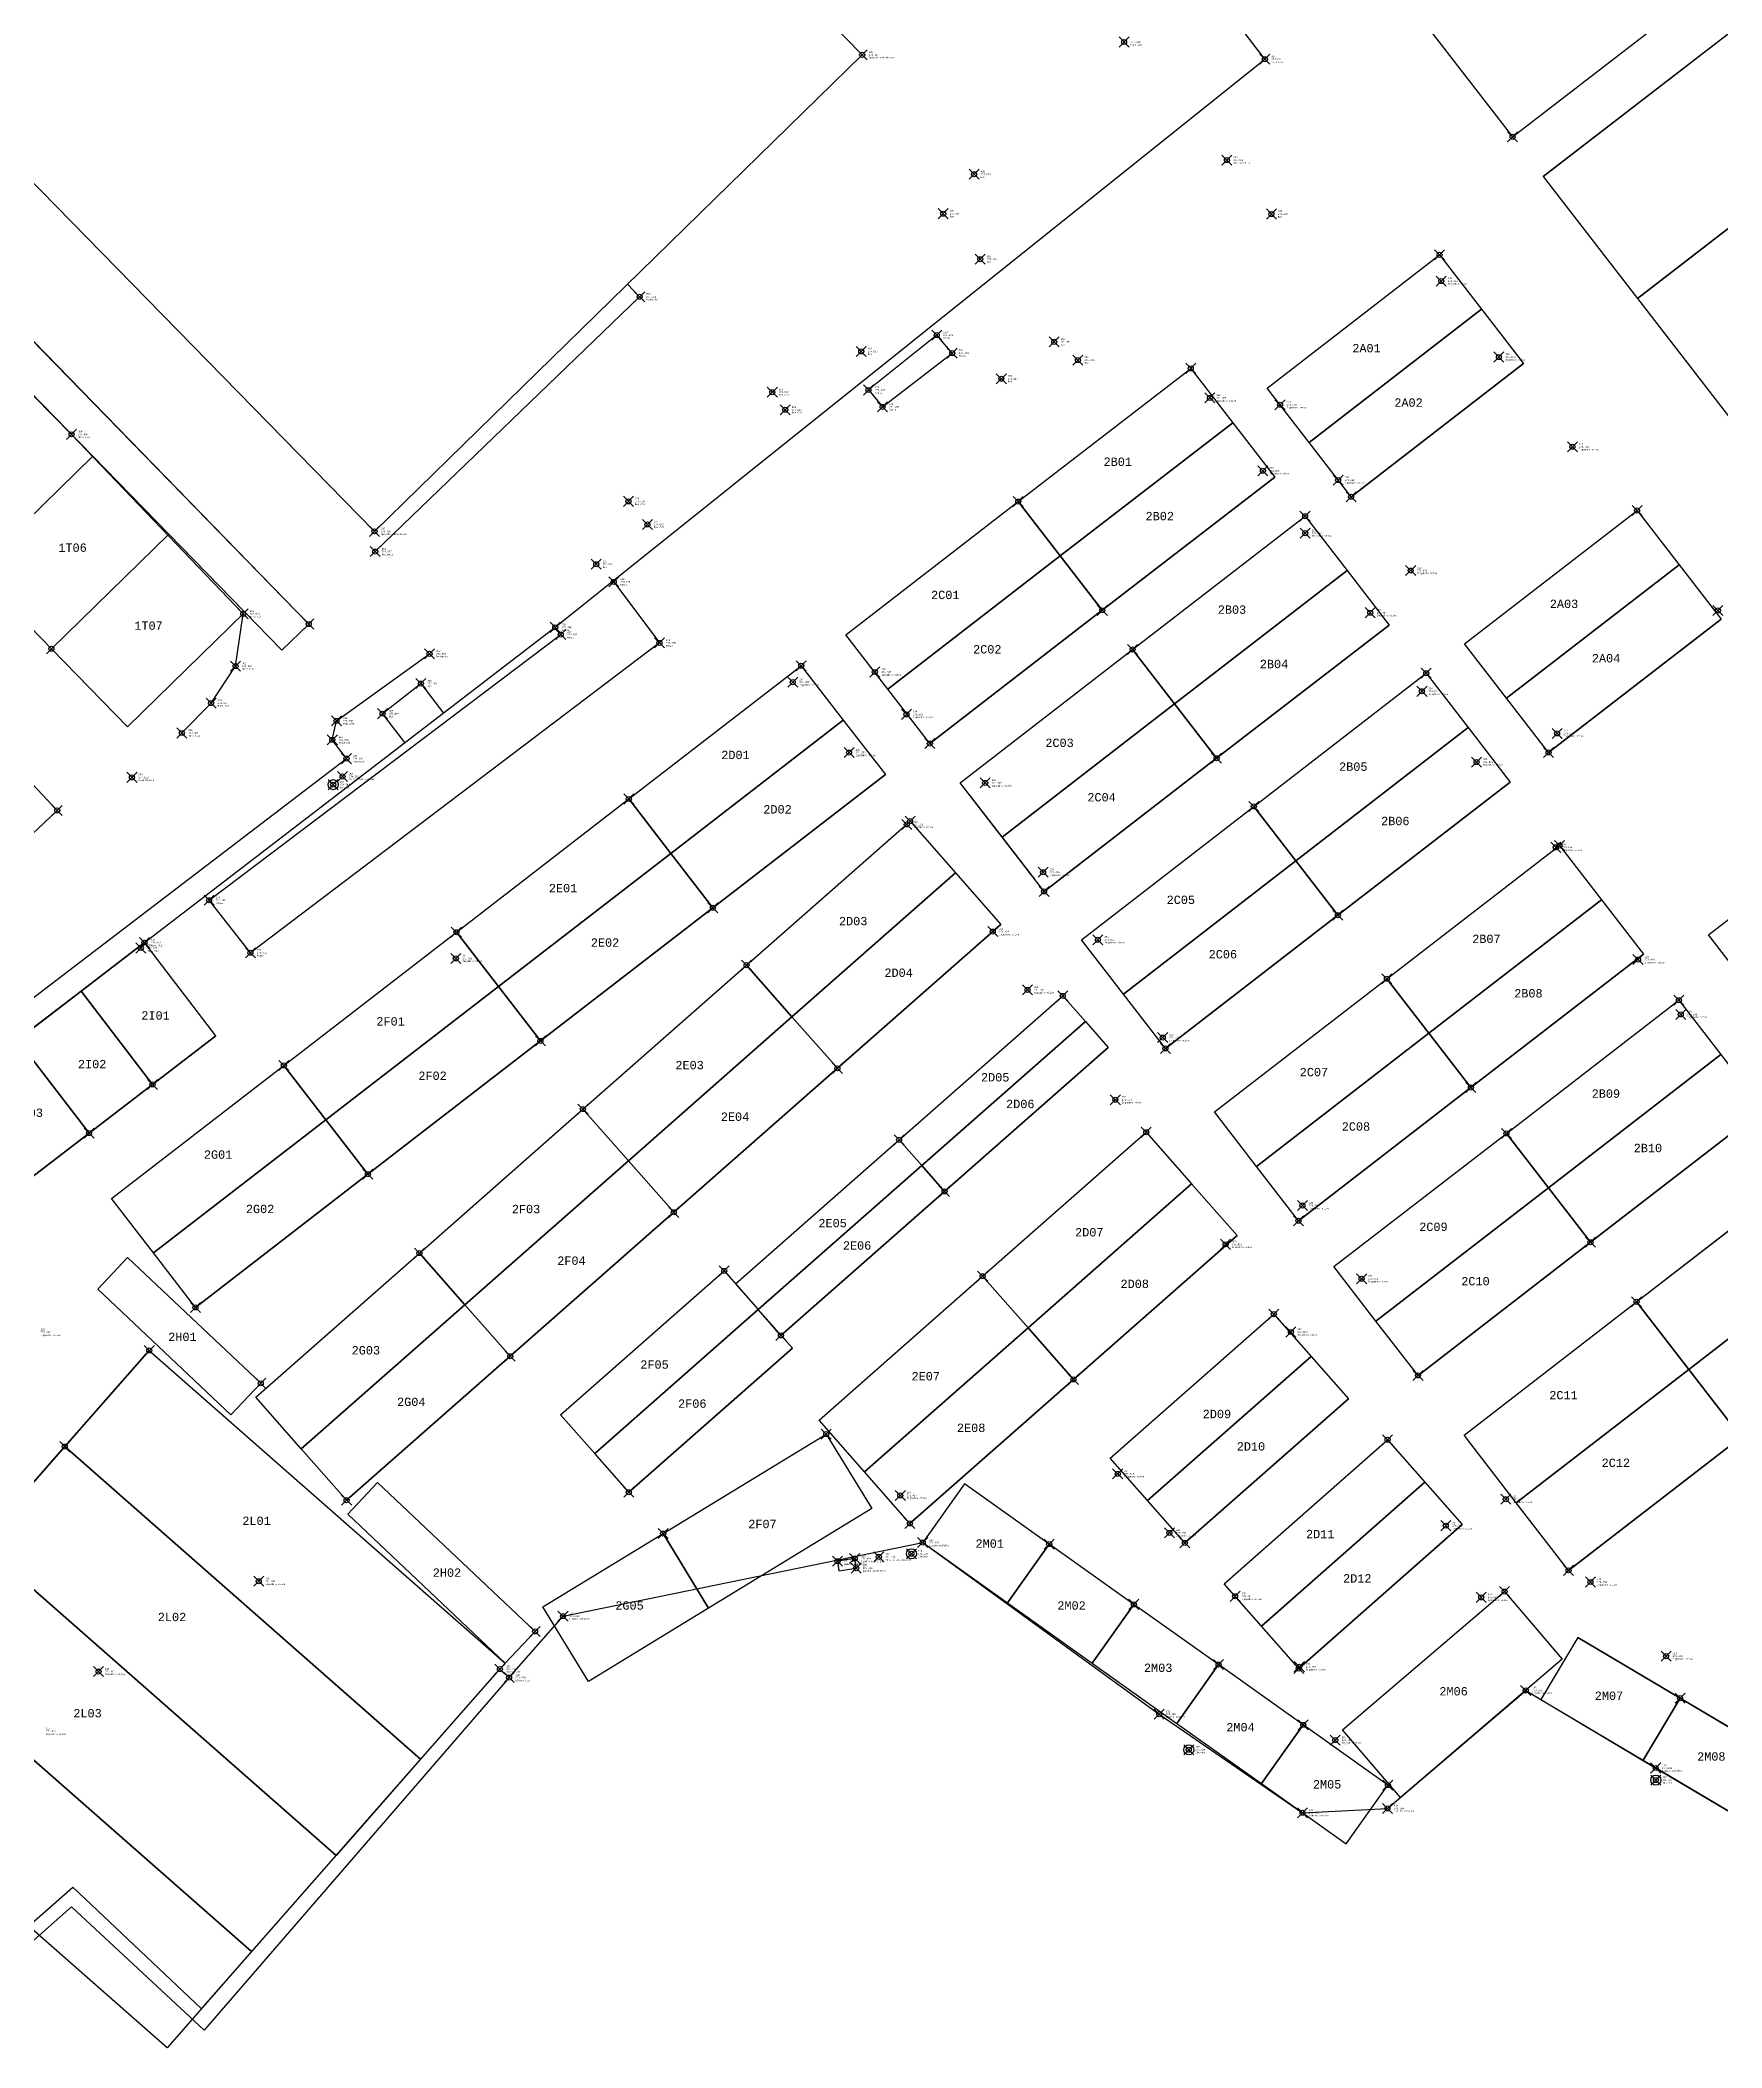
# Model space of a CAD drawing. Extents: x -300 to 1147333, y -89907 to 292829.
# Drawn here: x 193428 to 293743, y 21903 to 141680 of the extents above; entities that cross this region are included whole.
import ezdxf
from ezdxf.enums import TextEntityAlignment as Align

# ---------------------------------------------------------------- set-up
doc = ezdxf.new("R2010")
doc.units = 0
doc.header["$PDMODE"] = 35
doc.header["$PDSIZE"] = 300
for name, color, linetype in [('pntdesc', 1, 'Continuous'), ('pntelev', 2, 'Continuous'), ('pntno', 3, 'Continuous'), ('WF nome aree GPS', 7, 'Continuous')]:
    doc.layers.add(name, color=color, linetype=linetype)
for name, color, linetype, lineweight in [('WF ingombro stive 2', 1, 'Continuous', 30), ('WF lato di accesso', 40, 'Continuous', 30), ('WF linee di costruzione', 30, 'Continuous', 30), ('WF vertice sinistro', 94, 'Continuous', 30)]:
    doc.layers.add(name, color=color, linetype=linetype, lineweight=lineweight)
doc.styles.get("Standard").update_dxf_attribs({"font": 'consola.ttf', "height": 500})

# ---------------------------------------------------------------- blocks, each defined once
blk = doc.blocks.new('rilievo')
for points, elevation in [([(201882, 100346), (203624, 102130), (205082, 104334), (205541, 107452), (195300, 118163), (173798, 140015), (173016, 140418), (171940, 140320), (172009, 140056)], 2505), ([(213416, 111169), (229189, 126375), (228459, 127122)], 2045), ([(167421, 55641), (168061, 56238), (172747, 50533), (171554, 49483), (177539, 41467), (176979, 40897), (182825, 34358), (190058, 26838), (195386, 31484), (203047, 24234), (220850, 44497), (221399, 43993), (203203, 22963), (195297, 30308), (190077, 25702), (182272, 33822)], 339)]:
    blk.add_lwpolyline(points, dxfattribs=dict(elevation=elevation))
for points in [[(73487, 141289, 1954), (98701, 110587, 1078), (153836, 65565, 234), (169405, 64614, 360), (199647, 87838, 2651), (224152, 106650, 2113), (266487, 140539, 2133), (226521, 192738, 2207), (222474, 189582, 2212), (215349, 199010, 2143), (206901, 192980, 2335), (183267, 220636, 1692), (176050, 215493, 1649), (174969, 214743, 1675), (133887, 185201, 2809)], [(221399, 43993, -352), (224617, 47659, -391), (246072, 52047, -628), (260183, 41810, -983), (268730, 35925, -1195), (273797, 36186, -1407), (282042, 43228, -1399), (289796, 38598, -1580), (308230, 27691, -1455)], [(227645, 109360, 2187), (230369, 105718, 64), (205967, 87235, -37), (203508, 90369, -32), (224483, 106217, 2046), (224152, 106650, 2113)], [(164571, 64909, 321), (164638, 66308, 2574), (168761, 66039, 2529), (211701, 98816, 2611), (210855, 99934, 2014), (211102, 101065, 2014), (216659, 105069, 1996)], [(215190, 99770, 2310), (213855, 101499, 1969), (216137, 103296, 1972), (217493, 101538, 2259)]]:
    blk.add_polyline3d(points)
for points in [[(242462, 140805, 2125), (213371, 112376, 2033), (149196, 177976, 2131), (178180, 206387, 2144)], [(242836, 120809, -387), (243676, 119803, -494), (247835, 123013, -550), (246908, 124082, 2080)], [(242016, 51095, -538), (240990, 50930, -552), (241080, 50356, -598), (242105, 50520, -584)]]:
    blk.add_polyline3d(points, close=True)
at = {"color": 1}
for centre in [(210907, 97264, 2592), (245400, 51383, -732), (261944, 39689, -1365), (289807, 37876, -1525)]:
    blk.add_circle(centre, 300, dxfattribs=at)
for p in [(258083, 141569, 2111), (242462, 140805, 2125), (266487, 140539, 2133), (264219, 134526, -437), (249137, 133680, 2042), (247295, 131327, 1967), (266876, 131307, -728), (249504, 128613, 2142), (277005, 127306, -970), (229189, 126375, 2137), (246908, 124082, 2080), (253916, 123678, -641), (242409, 123110, 2045), (247835, 123013, -550), (255331, 122596, -617), (280446, 122776, -1071), (250764, 121481, -574), (237102, 120678, 1990), (242836, 120809, -387), (243676, 119803, -494), (263202, 120334, -726), (267388, 119926, -813), (237875, 119627, 2035), (195300, 118163, 1839), (284829, 117420, -1210), (266367, 115993, -791), (270853, 115436, -899), (228517, 114165, 1998), (229650, 112786, 2036), (213371, 112376, 2033), (268892, 112267, -857), (213416, 111169, 2045), (226601, 110412, 2047), (227645, 109360, 2187), (275181, 110039, -964), (205541, 107452, 1827), (224152, 106650, 2113), (272767, 107523, -924), (293508, 107662, -1463), (224483, 106217, 2046), (230369, 105718, 64), (205082, 104334, 1965), (216659, 105069, 1996), (216137, 103296, 1972), (238324, 103378, -407), (243218, 103985, -455), (203624, 102130, 2185), (275856, 102833, -1057), (211102, 101065, 2014), (213855, 101499, 1969), (245101, 101458, -467), (201882, 100346, 2505), (210855, 99934, 2014), (283913, 100319, -1329), (211701, 98816, 2611), (241685, 99180, -439), (279111, 98612, -1182), (198905, 97699, 2637), (210907, 97264, 2592), (211465, 97750, 2590), (249800, 97366, -486), (245125, 94888, -467), (283833, 93526, -1323), (253252, 92035, -555), (203508, 90369, -32), (199434, 87520, 136), (199647, 87838, 2651), (250250, 88497, -524), (256528, 88008, -677), (205967, 87235, -37), (218224, 86897, -173), (288743, 86828, -1575), (252326, 85019, -589), (291290, 83555, -1683), (260389, 82175, -846), (257563, 78468, -815), (268724, 72152, -1082), (264142, 69839, -1038), (272257, 67788, -1211), (268038, 64609, -1133), (257704, 56147, -933), (244737, 54857, -554), (280857, 54633, -1372), (277276, 53056, -1302), (246072, 52047, -628), (260789, 52625, -1009), (240990, 50930, -552), (242016, 51095, -538), (242105, 50520, -584), (243456, 51189, -568), (245400, 51383, -732), (206471, 49737, -99), (285902, 49696, -1502), (264710, 48841, -1130), (279393, 48779, -1390), (224617, 47659, -391), (196909, 44354, -91), (220850, 44497, -266), (268540, 44643, -1192), (290416, 45270, -1593), (221399, 43993, -352), (282042, 43228, -1399), (260183, 41810, -983), (261944, 39689, -1365), (270681, 40261, -1290), (289796, 38598, -1580), (289807, 37876, -1525), (273797, 36186, -1407), (268730, 35925, -1195)]:
    blk.add_point(p)
at = {"layer": 'pntdesc'}
for s, p in [('Muro CLS', (258472, 141402, 2111)), ('Spigolo fabbricato', (242850, 140638, 2125)), ('Muro CLS', (266876, 140372, 2133)), ('Box carrelli', (264608, 134360, -437)), ('Box', (249526, 133514, 2042)), ('Box', (247684, 131160, 1967)), ('Box', (267265, 131140, -728)), ('Box', (249893, 128446, 2142)), ('Ingombro stive', (277394, 127140, -970)), ('Pedonale', (229578, 126208, 2137)), ('Scala', (247297, 123915, 2080)), ('Box', (254305, 123511, -641)), ('Box', (242798, 122943, 2045)), ('Scala', (248224, 122846, -550)), ('Box', (255720, 122430, -617)), ('Ingombro stive', (280835, 122609, -1071)), ('Box', (251153, 121314, -574)), ('Box C/S', (237491, 120512, 1990)), ('Scala', (243225, 120642, -387)), ('Ingombro stive', (263591, 120168, -726)), ('Ingombro stive', (267777, 119759, -813)), ('Box C/S', (238264, 119461, 2035)), ('Scala', (244065, 119636, -494)), ('Muro CLS', (195689, 117997, 1839)), ('Ingombro stive', (285218, 117254, -1210)), ('Ingombro stive', (266756, 115826, -791)), ('Ingombro stive', (271242, 115269, -899)), ('Box C/S', (228905, 113998, 1998)), ('Box C/S', (230039, 112619, 2036)), ('Spigolo fabbricato', (213760, 112210, 2033)), ('Ingombro stive', (269281, 112100, -857)), ('Pedonale', (213805, 111002, 2045)), ('Box', (226990, 110245, 2047)), ('Rampa', (228034, 109194, 2187)), ('Ingombro stive', (275570, 109872, -964)), ('Muro CLS', (205930, 107285, 1827)), ('Ingombro stive', (273156, 107356, -924)), ('Rampa', (224541, 106484, 2113)), ('Rampa', (224872, 106050, 2046)), ('Rampa', (230758, 105552, 64)), ('Muro CLS', (205471, 104167, 1965)), ('Pedonale', (217048, 104902, 1996)), ('Box', (216526, 103130, 1972)), ('Ingombro stive', (238713, 103212, -407)), ('Ingombro stive', (243607, 103818, -455)), ('Muro CLS', (204013, 101963, 2185)), ('Ingombro stive', (276244, 102666, -1057)), ('Pedonale', (211491, 100898, 2014)), ('Box', (214244, 101332, 1969)), ('Ingombro stive', (245490, 101292, -467)), ('Muro CLS', (202271, 100179, 2505)), ('Pedonale', (211244, 99767, 2014)), ('Ingombro stive', (284302, 100152, -1329)), ('Pedonale', (212090, 98649, 2611)), ('Ingombro stive', (242074, 99013, -439)), ('Ingombro stive', (279500, 98445, -1182)), ('Riga bianca', (199294, 97533, 2637)), ('Idrante', (211296, 97097, 2592)), ('Palo illuminazione', (211854, 97583, 2590)), ('Ingombro stive', (250189, 97199, -486)), ('Ingombro stive', (245514, 94722, -467)), ('Ingombro stive', (284222, 93360, -1323)), ('Ingombro stive', (253641, 91869, -555)), ('Rampa', (203897, 90202, -32)), ('Muro CLS', (200036, 87671, 2651)), ('Ingombro stive', (250639, 88330, -524)), ('Ingombro stive', (256917, 87841, -677)), ('Muro CLS', (199823, 87353, 136)), ('Rampa', (206356, 87069, -37)), ('Ingombro stive', (218613, 86730, -173)), ('Ingombro stive', (289132, 86662, -1575)), ('Ingombro stive', (252714, 84853, -589)), ('Ingombro stive', (291679, 83388, -1683)), ('Ingombro stive', (260778, 82008, -846)), ('Ingombro stive', (257952, 78301, -815)), ('Ingombro stive', (269113, 71985, -1082)), ('Ingombro stive', (264531, 69673, -1038)), ('Ingombro stive', (272646, 67621, -1211)), ('Ingombro stive', (193455, 64427, 95)), ('Ingombro stive', (268427, 64442, -1133)), ('Ingombro stive', (258093, 55980, -933)), ('Ingombro stive', (245126, 54690, -554)), ('Ingombro stive', (281246, 54466, -1372)), ('Ingombro stive', (277665, 52889, -1302)), ('Limite asfalto', (246461, 51880, -628)), ('Ingombro stive', (261178, 52458, -1009)), ('Quadro elettrico', (241379, 50763, -552)), ('Quadro elettrico', (242405, 50928, -538)), ('Quadro elettrico', (242494, 50353, -584)), ('Palo illuminazione', (243845, 51022, -568)), ('Idrante', (245789, 51216, -732)), ('Ingombro stive', (206860, 49570, -99)), ('Ingombro stive', (286291, 49529, -1502)), ('Ingombro stive', (265099, 48675, -1130)), ('Ingombro stive', (279782, 48613, -1390)), ('Limite asfalto', (225006, 47492, -391)), ('Blocco CLS', (221239, 44330, -266)), ('Ingombro stive', (268929, 44476, -1192)), ('Ingombro stive', (290805, 45104, -1593)), ('Ingombro stive', (197298, 44187, -91)), ('Blocco CLS', (221788, 43826, -352)), ('Limite asfalto', (282431, 43061, -1399)), ('Limite asfalto', (260572, 41643, -983)), ('Ingombro stive', (193780, 40625, -79)), ('Idrante', (262333, 39523, -1365)), ('Ingombro stive', (271070, 40094, -1290)), ('Limite asfalto', (290185, 38431, -1580)), ('Idrante', (290196, 37709, -1525)), ('Limite asfalto', (274186, 36019, -1407)), ('Limite asfalto', (269119, 35758, -1195))]:
    blk.add_text(s, height=100, dxfattribs=at).set_placement(p, align=Align.MIDDLE_LEFT)
at = {"layer": 'pntelev'}
for s, p in [('274.102', (258472, 141569, 2111)), ('274.117', (242850, 140805, 2125)), ('274.124', (266876, 140539, 2133)), ('271.554', (264608, 134526, -437)), ('274.034', (249526, 133680, 2042)), ('273.959', (247684, 131327, 1967)), ('271.263', (267265, 131307, -728)), ('274.133', (249893, 128613, 2142)), ('271.022', (277394, 127306, -970)), ('274.128', (229578, 126375, 2137)), ('274.071', (247297, 124082, 2080)), ('271.351', (254305, 123678, -641)), ('274.037', (242798, 123110, 2045)), ('271.441', (248224, 123013, -550)), ('271.375', (255720, 122596, -617)), ('270.920', (280835, 122776, -1071)), ('271.417', (251153, 121481, -574)), ('273.982', (237491, 120678, 1990)), ('271.604', (243225, 120809, -387)), ('271.498', (244065, 119803, -494)), ('271.265', (263591, 120334, -726)), ('271.178', (267777, 119926, -813)), ('274.026', (238264, 119627, 2035)), ('273.830', (195689, 118163, 1839)), ('270.781', (285218, 117420, -1210)), ('271.200', (266756, 115993, -791)), ('271.092', (271242, 115436, -899)), ('273.989', (228905, 114165, 1998)), ('274.027', (230039, 112786, 2036)), ('274.025', (213760, 112376, 2033)), ('271.135', (269281, 112267, -857)), ('274.037', (213805, 111169, 2045)), ('274.039', (226990, 110412, 2047)), ('274.178', (228034, 109360, 2187)), ('271.028', (275570, 110039, -964)), ('273.818', (205930, 107452, 1827)), ('274.105', (224541, 106650, 2113)), ('271.067', (273156, 107523, -924)), ('274.037', (224872, 106217, 2046)), ('272.055', (230758, 105718, 64)), ('273.956', (205471, 104334, 1965)), ('273.988', (217048, 105069, 1996)), ('273.963', (216526, 103296, 1972)), ('271.585', (238713, 103378, -407)), ('271.536', (243607, 103985, -455)), ('274.177', (204013, 102130, 2185)), ('270.934', (276244, 102833, -1057)), ('274.006', (211491, 101065, 2014)), ('273.960', (214244, 101499, 1969)), ('271.525', (245490, 101458, -467)), ('274.497', (202271, 100346, 2505)), ('274.006', (211244, 99934, 2014)), ('270.662', (284302, 100319, -1329)), ('274.602', (212090, 98816, 2611)), ('271.552', (242074, 99180, -439)), ('270.809', (279500, 98612, -1182)), ('274.629', (199294, 97699, 2637)), ('274.584', (211296, 97264, 2592)), ('274.581', (211854, 97750, 2590)), ('271.506', (250189, 97366, -486)), ('271.525', (245514, 94888, -467)), ('270.669', (284222, 93526, -1323)), ('271.436', (253641, 92035, -555)), ('271.960', (203897, 90369, -32)), ('272.127', (199823, 87520, 136)), ('274.642', (200036, 87838, 2651)), ('271.467', (250639, 88497, -524)), ('271.315', (256917, 88008, -677)), ('271.955', (206356, 87235, -37)), ('271.818', (218613, 86897, -173)), ('270.416', (289132, 86828, -1575)), ('271.402', (252714, 85019, -589)), ('270.308', (291679, 83555, -1683)), ('271.146', (260778, 82175, -846)), ('271.176', (257952, 78468, -815)), ('270.909', (269113, 72152, -1082)), ('270.953', (264531, 69839, -1038)), ('270.780', (272646, 67788, -1211)), ('272.087', (193455, 64593, 95)), ('270.858', (268427, 64609, -1133)), ('271.059', (258093, 56147, -933)), ('271.437', (245126, 54857, -554)), ('270.619', (281246, 54633, -1372)), ('270.690', (277665, 53056, -1302)), ('271.363', (246461, 52047, -628)), ('270.982', (261178, 52625, -1009)), ('271.440', (241379, 50930, -552)), ('271.454', (242405, 51095, -538)), ('271.408', (242494, 50520, -584)), ('271.424', (243845, 51189, -568)), ('271.259', (245789, 51383, -732)), ('271.892', (206860, 49737, -99)), ('270.489', (286291, 49696, -1502)), ('270.861', (265099, 48841, -1130)), ('270.601', (279782, 48779, -1390)), ('271.600', (225006, 47659, -391)), ('271.901', (197298, 44354, -91)), ('271.725', (221239, 44497, -266)), ('270.799', (268929, 44643, -1192)), ('270.399', (290805, 45270, -1593)), ('271.639', (221788, 43993, -352)), ('270.593', (282431, 43228, -1399)), ('271.912', (193780, 40792, -79)), ('271.008', (260572, 41810, -983)), ('270.626', (262333, 39689, -1365)), ('270.702', (271070, 40261, -1290)), ('270.412', (290185, 38598, -1580)), ('270.467', (290196, 37876, -1525)), ('270.797', (269119, 35925, -1195)), ('270.584', (274186, 36186, -1407))]:
    blk.add_text(s, height=100, dxfattribs=at).set_placement(p, align=Align.MIDDLE_LEFT)
at = {"layer": 'pntno'}
for s, p in [('299', (242850, 140972, 2125)), ('425', (266876, 140706, 2133)), ('284', (264608, 134693, -437)), ('428', (249526, 133847, 2042)), ('429', (247684, 131494, 1967)), ('283', (267265, 131474, -728)), ('289', (249893, 128780, 2142)), ('246', (277394, 127473, -970)), ('300', (229578, 126542, 2137)), ('288', (247297, 124248, 2080)), ('281', (254305, 123845, -641)), ('290', (242798, 123277, 2045)), ('279', (248224, 123179, -550)), ('282', (255720, 122763, -617)), ('245', (280835, 122943, -1071)), ('277', (243225, 120976, -387)), ('280', (251153, 121648, -574)), ('292', (237491, 120845, 1990)), ('291', (238264, 119794, 2035)), ('278', (244065, 119969, -494)), ('248', (263591, 120501, -726)), ('247', (267777, 120093, -813)), ('354', (195689, 118330, 1839)), ('244', (285218, 117587, -1210)), ('249', (266756, 116160, -791)), ('250', (271242, 115602, -899)), ('293', (228905, 114332, 1998)), ('302', (213760, 112543, 2033)), ('294', (230039, 112953, 2036)), ('251', (269281, 112433, -857)), ('301', (213805, 111336, 2045)), ('295', (226990, 110578, 2047)), ('252', (275570, 110205, -964)), ('296', (228034, 109527, 2187)), ('353', (205930, 107618, 1827)), ('298', (224541, 106817, 2113)), ('253', (273156, 107690, -924)), ('297', (224872, 106383, 2046)), ('276', (230758, 105885, 64)), ('352', (205471, 104501, 1965)), ('303', (217048, 105235, 1996)), ('308', (216526, 103463, 1972)), ('267', (238713, 103545, -407)), ('266', (243607, 104152, -455)), ('254', (276244, 102999, -1057)), ('351', (204013, 102297, 2185)), ('304', (211491, 101232, 2014)), ('307', (214244, 101665, 1969)), ('264', (245490, 101625, -467)), ('350', (202271, 100512, 2505)), ('305', (211244, 100100, 2014)), ('242', (284302, 100486, -1329)), ('306', (212090, 98983, 2611)), ('265', (242074, 99347, -439)), ('255', (279500, 98779, -1182)), ('349', (199294, 97866, 2637)), ('310', (211296, 97430, 2592)), ('309', (211854, 97917, 2590)), ('263', (250189, 97532, -486)), ('262', (245514, 95055, -467)), ('241', (284222, 93693, -1323)), ('260', (253641, 92202, -555)), ('274', (203897, 90536, -32)), ('261', (250639, 88664, -524)), ('273', (199823, 87687, 136)), ('311', (200036, 88004, 2651)), ('275', (206356, 87402, -37)), ('259', (256917, 88175, -677)), ('121', (218613, 87064, -173)), ('199', (289132, 86995, -1575)), ('258', (252714, 85186, -589)), ('198', (291679, 83722, -1683)), ('256', (260778, 82342, -846)), ('257', (257952, 78635, -815)), ('200', (269113, 72319, -1082)), ('203', (264531, 70006, -1038)), ('201', (272646, 67955, -1211)), ('120', (193455, 64760, 95)), ('202', (268427, 64776, -1133)), ('204', (258093, 56314, -933)), ('206', (245126, 55024, -554)), ('212', (281246, 54800, -1372)), ('205', (261178, 52792, -1009)), ('211', (277665, 53222, -1302)), ('126', (245789, 51550, -732)), ('125', (246461, 52214, -628)), ('130', (241379, 51097, -552)), ('128', (242405, 51262, -538)), ('129', (242494, 50687, -584)), ('127', (243845, 51355, -568)), ('119', (206860, 49903, -99)), ('213', (286291, 49863, -1502)), ('207', (265099, 49008, -1130)), ('210', (279782, 48946, -1390)), ('124', (225006, 47826, -391)), ('118', (197298, 44521, -91)), ('123', (221239, 44664, -266)), ('208', (268929, 44810, -1192)), ('214', (290805, 45437, -1593)), ('122', (221788, 44159, -352)), ('135', (282431, 43395, -1399)), ('131', (260572, 41977, -983)), ('117', (193780, 40959, -79)), ('132', (262333, 39856, -1365)), ('209', (271070, 40427, -1290)), ('136', (290185, 38765, -1580)), ('137', (290196, 38043, -1525)), ('134', (269119, 36092, -1195)), ('133', (274186, 36353, -1407))]:
    blk.add_text(s, height=100, dxfattribs=at).set_placement(p, align=Align.MIDDLE_LEFT)

msp = doc.modelspace()

# ---------------------------------------------------------------- linework, layer by layer
at = {"layer": 'WF ingombro stive 2'}
msp.add_lwpolyline([(281260, 135919), (291989, 144206), (283819, 154412), (273410, 146081), (281260, 135919)], dxfattribs=at)
for points in [[(309817, 142562), (304193, 149842), (283094, 133544), (288718, 126264)], [(305307, 127453), (299683, 134734), (288718, 126264), (294342, 118983)], [(262063, 122100), (264569, 118855), (254281, 110908), (251774, 114153)], [(264569, 118855), (267075, 115611), (256787, 107664), (254281, 110908)], [(251774, 114153), (254281, 110908), (243993, 102961), (241486, 106206)], [(268879, 113276), (271385, 110031), (261097, 102084), (258591, 105329)], [(288684, 113620), (291190, 110375), (280902, 102428), (278396, 105673)], [(254281, 110908), (256787, 107664), (246499, 99717), (243993, 102961)], [(291190, 110375), (293697, 107131), (283409, 99184), (280902, 102428)], [(271385, 110031), (273891, 106786), (263603, 98839), (261097, 102084)], [(238831, 104356), (241338, 101111), (231050, 93164), (228543, 96409)], [(258591, 105329), (261097, 102084), (250809, 94137), (248302, 97382)], [(276113, 103910), (278620, 100665), (268332, 92718), (265825, 95963)], [(261097, 102084), (263603, 98839), (253315, 90892), (250809, 94137)], [(241338, 101111), (243844, 97867), (233556, 89920), (231050, 93164)], [(278620, 100665), (281126, 97420), (270838, 89474), (268332, 92718)], [(228543, 96409), (231050, 93164), (220761, 85217), (218255, 88462)], [(265825, 95963), (268332, 92718), (258044, 84771), (255537, 88016)], [(303244, 96246), (306362, 92210), (296074, 84263), (292956, 88299)], [(245323, 95085), (248032, 92007), (238275, 83417), (235565, 86495)], [(284053, 93632), (286559, 90387), (276271, 82440), (273765, 85685)], [(231050, 93164), (233556, 89920), (223268, 81973), (220761, 85217)], [(268332, 92718), (270838, 89474), (260550, 81527), (258044, 84771)], [(248032, 92007), (250742, 88930), (240984, 80340), (238275, 83417)], [(286559, 90387), (289066, 87142), (278777, 79195), (276271, 82440)], [(218255, 88462), (220761, 85217), (210473, 77270), (207967, 80515)], [(235565, 86495), (238275, 83417), (228517, 74828), (225808, 77905)], [(220761, 85217), (223268, 81973), (212980, 74026), (210473, 77270)], [(273765, 85685), (276271, 82440), (265983, 74493), (263477, 77738)], [(254426, 84664), (255781, 83125), (246023, 74535), (244668, 76074)], [(291182, 84402), (293689, 81157), (283400, 73210), (280894, 76455)], [(238275, 83417), (240984, 80340), (231226, 71750), (228517, 74828)], [(255781, 83125), (257135, 81586), (247377, 72997), (246023, 74535)], [(276271, 82440), (278777, 79195), (268489, 71248), (265983, 74493)], [(207967, 80515), (210473, 77270), (200185, 69323), (197679, 72568)], [(293689, 81157), (296195, 77912), (285907, 69965), (283400, 73210)], [(225808, 77905), (228517, 74828), (218759, 66238), (216050, 69316)], [(210473, 77270), (212980, 74026), (202692, 66079), (200185, 69323)], [(244668, 76074), (246023, 74535), (236265, 65946), (234910, 67484)], [(280894, 76455), (283400, 73210), (273112, 65263), (270606, 68508)], [(228517, 74828), (231226, 71750), (221468, 63161), (218759, 66238)], [(246023, 74535), (247377, 72997), (237619, 64407), (236265, 65946)], [(298942, 74357), (302059, 70321), (291771, 62374), (288653, 66410)], [(283400, 73210), (285907, 69965), (275619, 62018), (273112, 65263)], [(302059, 70321), (305177, 66285), (294889, 58338), (291771, 62374)], [(198647, 69058), (206589, 61548), (204802, 59659), (196861, 67168)], [(216050, 69316), (218759, 66238), (209001, 57648), (206292, 60726)], [(234233, 68254), (236265, 65946), (226507, 57356), (224475, 59664)], [(218759, 66238), (221468, 63161), (211710, 54571), (209001, 57648)], [(236265, 65946), (238297, 63637), (228539, 55048), (226507, 57356)], [(288653, 66410), (291771, 62374), (281483, 54427), (278365, 58463)], [(291771, 62374), (294889, 58338), (284601, 50391), (281483, 54427)], [(230591, 52581), (240322, 58519), (243031, 54080), (233299, 48142)], [(223420, 48206), (230591, 52581), (233299, 48142), (226129, 43767)]]:
    msp.add_lwpolyline(points, close=True, dxfattribs=at)
for points, elevation in [([(209451, 106847), (207851, 105288), (173901, 140115), (175501, 141675)], 1839), ([(276902, 128873), (279409, 125628), (269121, 117681), (266614, 120926)], -856), ([(279409, 125628), (281915, 122383), (271627, 114436), (269121, 117681)], -856), ([(188219, 102348), (194450, 95730), (188491, 90119), (182260, 96737)], 2856), ([(200130, 79383), (203910, 82286), (199647, 87838), (195867, 84935)], 2651), ([(196350, 76480), (200130, 79383), (195867, 84935), (192086, 82032)], 2651), ([(192570, 73577), (196350, 76480), (192086, 82032), (188306, 79129)], 2651), ([(259407, 76523), (262116, 73445), (252358, 64855), (249649, 67933)], -566), ([(262116, 73445), (264825, 70368), (255067, 61778), (252358, 64855)], -566), ([(249649, 67933), (252358, 64855), (242600, 56266), (239891, 59343)], -566), ([(252358, 64855), (255067, 61778), (245310, 53188), (242600, 56266)], -566), ([(267019, 65679), (269246, 63150), (259488, 54560), (257261, 57089)], -1300), ([(194897, 57770), (199939, 63508), (221167, 44857), (216125, 39119)], 302), ([(269246, 63150), (271472, 60620), (261714, 52030), (259488, 54560)], -1300), ([(189855, 52031), (194897, 57770), (216125, 39119), (211083, 33380)], 302), ([(273807, 58182), (276034, 55652), (266276, 47062), (264049, 49592)], -1130), ([(213558, 55630), (222953, 46746), (221167, 44857), (211772, 53741)], 302), ([(251124, 48452), (253617, 51956), (248565, 55551), (246072, 52047)], -628), ([(276034, 55652), (278260, 53122), (268502, 44533), (266276, 47062)], -1130), ([(184813, 46293), (189855, 52031), (211083, 33380), (206041, 27642)], 302), ([(256177, 44857), (258670, 48361), (253617, 51956), (251124, 48452)], -628), ([(271124, 40872), (280781, 49121), (284223, 45090), (274566, 36842)], -1192), ([(261229, 41263), (263722, 44766), (258670, 48361), (256177, 44857)], -628), ([(179771, 40554), (184813, 46293), (206041, 27642), (200999, 21903)], 302), ([(289055, 39066), (291249, 42764), (285144, 46386), (282950, 42688)], -1192), ([(266281, 37668), (268774, 41171), (263722, 44766), (261229, 41263)], -628), ([(295160, 35444), (297354, 39143), (291249, 42764), (289055, 39066)], -1192), ([(271333, 34073), (273826, 37577), (268774, 41171), (266281, 37668)], -628)]:
    msp.add_lwpolyline(points, close=True, dxfattribs=dict(at, elevation=elevation))
at = {"layer": 'WF ingombro stive 2', "elevation": 1839}
for points in [[(185031, 114675), (192040, 121508), (196575, 116856), (189565, 110023), (185031, 114675)], [(189565, 110023), (196575, 116856), (201110, 112204), (194100, 105371), (189565, 110023)], [(194100, 105371), (201110, 112204), (205644, 107552), (198635, 100719), (194100, 105371)]]:
    msp.add_lwpolyline(points, dxfattribs=at)
at = {"layer": 'WF lato di accesso'}
for p, q in [((283094, 133544), (304193, 149842)), ((281260, 135919), (291989, 144206)), ((209451, 106847, 1839), (175501, 141675, 1839)), ((266614, 120926, -856), (276902, 128873, -856)), ((271627, 114436, -856), (281915, 122383, -856)), ((251774, 114153), (262063, 122100)), ((256787, 107664), (267075, 115611)), ((241486, 106206), (251774, 114153)), ((258591, 105329), (268879, 113276)), ((278396, 105673), (288684, 113620)), ((189565, 110023, 1839), (194100, 105371, 1839)), ((246499, 99717), (256787, 107664)), ((263603, 98839), (273891, 106786)), ((283409, 99184), (293697, 107131)), ((194100, 105371, 1839), (198635, 100719, 1839)), ((228543, 96409), (238831, 104356)), ((248302, 97382), (258591, 105329)), ((265825, 95963), (276113, 103910)), ((194450, 95730, 2856), (188219, 102348, 2856)), ((253315, 90892), (263603, 98839)), ((233556, 89920), (243844, 97867)), ((270838, 89474), (281126, 97420)), ((218255, 88462), (228543, 96409)), ((255537, 88016), (265825, 95963)), ((292956, 88299), (303244, 96246)), ((235565, 86495), (245323, 95085)), ((273765, 85685), (284053, 93632)), ((223268, 81973), (233556, 89920)), ((240984, 80340), (250742, 88930)), ((260550, 81527), (270838, 89474)), ((207967, 80515), (218255, 88462)), ((225808, 77905), (235565, 86495)), ((278777, 79195), (289066, 87142)), ((263477, 77738), (273765, 85685)), ((244668, 76074), (254426, 84664)), ((280894, 76455), (291182, 84402)), ((203910, 82286, 2651), (200130, 79383, 2651)), ((212980, 74026), (223268, 81973)), ((247377, 72997), (257135, 81586)), ((197679, 72568), (207967, 80515)), ((231226, 71750), (240984, 80340)), ((200130, 79383, 2651), (196350, 76480, 2651)), ((268489, 71248), (278777, 79195)), ((216050, 69316), (225808, 77905)), ((285907, 69965), (296195, 77912)), ((196350, 76480, 2651), (192570, 73577, 2651)), ((234910, 67484), (244668, 76074)), ((249649, 67933, -566), (259407, 76523, -566)), ((270606, 68508), (280894, 76455)), ((288653, 66410), (298942, 74357)), ((202692, 66079), (212980, 74026)), ((237619, 64407), (247377, 72997)), ((221468, 63161), (231226, 71750)), ((255067, 61778, -566), (264825, 70368, -566)), ((275619, 62018), (285907, 69965)), ((198647, 69058), (206589, 61548)), ((206292, 60726), (216050, 69316)), ((224475, 59664), (234233, 68254)), ((239891, 59343, -566), (249649, 67933, -566)), ((278365, 58463), (288653, 66410)), ((257261, 57089, -1300), (267019, 65679, -1300)), ((199939, 63508, 302), (194897, 57770, 302)), ((228539, 55048), (238297, 63637)), ((211710, 54571), (221468, 63161)), ((245310, 53188, -566), (255067, 61778, -566)), ((261714, 52030, -1300), (271472, 60620, -1300)), ((194897, 57770, 302), (189855, 52031, 302)), ((230591, 52581), (240322, 58519)), ((264049, 49592, -1130), (273807, 58182, -1130)), ((284601, 50391), (294889, 58338)), ((213558, 55630, 302), (222953, 46746, 302)), ((253617, 51956, -628), (248565, 55551, -628)), ((268502, 44533, -1130), (278260, 53122, -1130)), ((223420, 48206), (230591, 52581)), ((258670, 48361, -628), (253617, 51956, -628)), ((271124, 40872, -1192), (280781, 49121, -1192)), ((263722, 44766, -628), (258670, 48361, -628)), ((285144, 46386, -1192), (291249, 42764, -1192)), ((268774, 41171, -628), (263722, 44766, -628)), ((291249, 42764, -1192), (297354, 39143, -1192)), ((273826, 37577, -628), (268774, 41171, -628))]:
    msp.add_line(p, q, dxfattribs=at)
at = {"layer": 'WF linee di costruzione'}
msp.add_line((248874, 96642), (252744, 91632), dxfattribs=at)
at = {"layer": 'WF vertice sinistro'}
for p in [(281260, 135919), (276902, 128873, -856), (262063, 122100), (251774, 114153), (271627, 114436, -856), (288684, 113620), (268879, 113276), (256787, 107664), (209451, 106847, 1839), (194100, 105371, 1839), (258591, 105329), (238831, 104356), (276113, 103910), (246499, 99717), (283409, 99184), (263603, 98839), (194450, 95730, 2856), (228543, 96409), (265825, 95963), (245323, 95085), (284053, 93632), (253315, 90892), (233556, 89920), (218255, 88462), (270838, 89474), (235565, 86495), (273765, 85685), (254426, 84664), (291182, 84402), (223268, 81973), (260550, 81527), (207967, 80515), (240984, 80340), (200130, 79383, 2651), (278777, 79195), (225808, 77905), (196350, 76480, 2651), (259407, 76523, -566), (280894, 76455), (244668, 76074), (212980, 74026), (247377, 72997), (231226, 71750), (268489, 71248), (216050, 69316), (285907, 69965), (234233, 68254), (249649, 67933, -566), (202692, 66079), (267019, 65679, -1300), (288653, 66410), (237619, 64407), (199939, 63508, 302), (221468, 63161), (275619, 62018), (206589, 61548), (255067, 61778, -566), (240322, 58519), (194897, 57770, 302), (273807, 58182, -1130), (228539, 55048), (211710, 54571), (230591, 52581), (245310, 53188, -566), (253617, 51956, -628), (261714, 52030, -1300), (284601, 50391), (280781, 49121, -1192), (258670, 48361, -628), (222953, 46746, 302), (263722, 44766, -628), (268502, 44533, -1130), (291249, 42764, -1192), (268774, 41171, -628), (273826, 37577, -628)]:
    msp.add_point(p, dxfattribs=at)

# ---------------------------------------------------------------- block references
msp.add_blockref('rilievo', (0, 0))

# ---------------------------------------------------------------- texts
at = {"layer": 'WF nome aree GPS'}
for s, p in [('2A01', (271701, 123053, -905)), ('2A02', (274207, 119808, -905)), ('2B01', (256861, 116280, -49)), ('2B02', (259367, 113035, -49)), ('1T06', (194512, 111153, -1085)), ('2C01', (246573, 108333, -49)), ('2B03', (263677, 107456, -49)), ('2A03', (283482, 107800, -49)), ('1T07', (199046, 106501, -1085)), ('2C02', (249079, 105088, -49)), ('2B04', (266183, 104211, -49)), ('2A04', (285989, 104555, -49)), ('2C03', (253389, 99509, -49)), ('2D01', (234058, 98786, -49)), ('2B05', (270912, 98090, -49)), ('2D02', (236564, 95541, -49)), ('2C04', (255895, 96264, -49)), ('2B06', (273418, 94845, -49)), ('2E01', (223770, 90839, -49)), ('2C05', (260624, 90143, -49)), ('2D03', (241080, 88872, -49)), ('2E02', (226276, 87594, -49)), ('2B07', (278851, 87812, -49)), ('2D04', (243789, 85794, -49)), ('2C06', (263130, 86898, -49)), ('2B08', (281357, 84567, -49)), ('2I01', (199462, 83245, -49)), ('2F01', (213482, 82892, -49)), ('2I02', (195682, 80342, -49)), ('2E03', (231322, 80282, -49)), ('2C07', (268563, 79865, -49)), ('2F02', (215988, 79647, -49)), ('2D05', (249551, 79555, -49)), ('2B09', (285980, 78582, -49)), ('2I03', (191901, 77439, -49)), ('2D06', (251047, 77965, -49)), ('2E04', (234031, 77205, -49)), ('2C08', (271069, 76620, -49)), ('2B10', (288487, 75337, -49)), ('2G01', (203194, 74945, -49)), ('2G02', (205700, 71700, -49)), ('2F03', (221564, 71693, -49)), ('2E05', (239851, 70856, -49)), ('2D07', (255164, 70310, -615)), ('2C09', (275692, 70635, -49)), ('2E06', (241311, 69522, -49)), ('2F04', (224273, 68615, -49)), ('2D08', (257873, 67232, -615)), ('2C10', (278199, 67390, -49)), ('2H01', (201065, 64069, -49)), ('2G03', (212009, 63270, -49)), ('2F05', (229229, 62419, -49)), ('2E07', (245406, 61720, -615)), ('2C11', (283452, 60590, -49)), ('2G04', (214718, 60193, -49)), ('2F06', (231480, 60089, -49)), ('2D09', (262776, 59467, -1348)), ('2E08', (248115, 58643, -615)), ('2D10', (264807, 57534, -49)), ('2C12', (286571, 56554, -49)), ('2L01', (205489, 53097, -49)), ('2F07', (235668, 52905, -49)), ('2D11', (268938, 52304, -49)), ('2M01', (249224, 51736, -1241)), ('2H02', (216849, 50004, -49)), ('2D12', (271149, 49661, -49)), ('2G05', (227738, 48045, -49)), ('2M02', (254106, 48043, -1241)), ('2L02', (200447, 47359, -49)), ('2M03', (259272, 44326, -1241)), ('2M06', (276893, 42927, -1241)), ('2M07', (286162, 42657, -1241)), ('2L03', (195405, 41620, -351)), ('2M04', (264183, 40782, -1241)), ('2M08', (292267, 39035, -1241)), ('2M05', (269349, 37374, -1241))]:
    msp.add_text(s, height=500, dxfattribs=at).set_placement(p)

doc.saveas('drawing.dxf')
